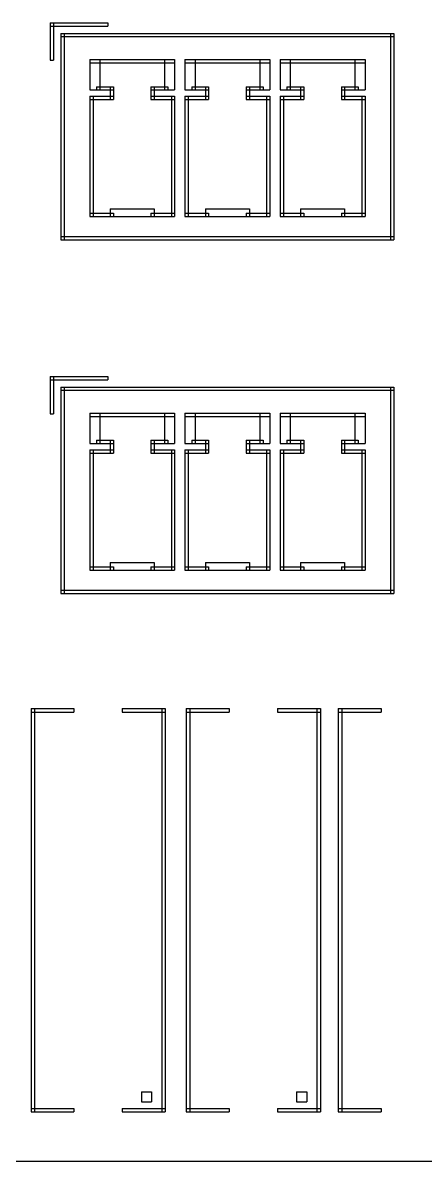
# Model space of a CAD drawing. Header units: metres. Extents: x 0 to 6012, y -4605 to 0.
# Drawn here: x 4131 to 4714, y -4605 to -2957 of the extents above; entities that cross this region are included whole.
import ezdxf

# ---------------------------------------------------------------- set-up
doc = ezdxf.new("R2010")
doc.units = ezdxf.units.M

msp = doc.modelspace()

# ---------------------------------------------------------------- linework, layer by layer
msp.add_line((0, -4604.96063), (5860.23622, -4604.96063))
at = {"layer": '1'}
for p, q in [((4171.181102, -2957.291339), (4175.905512, -2957.291339)), ((4171.181102, -2957.291339), (4171.181102, -3011.228346)), ((4171.181102, -2957.291339), (4254.645669, -2957.291339)), ((4171.181102, -2957.291339), (4171.181102, -2962.015748)), ((4171.181102, -2962.015748), (4254.645669, -2962.015748)), ((4175.905512, -2957.291339), (4175.905512, -3011.228346)), ((4254.645669, -2957.291339), (4254.645669, -2962.015748)), ((4186.535433, -2972.645669), (4668.425197, -2972.645669)), ((4186.535433, -2972.645669), (4186.535433, -2977.370079)), ((4186.535433, -2972.645669), (4191.259843, -2972.645669)), ((4186.535433, -2972.645669), (4186.535433, -3271.464567)), ((4186.535433, -2977.370079), (4668.425197, -2977.370079)), ((4191.259843, -2972.645669), (4191.259843, -3271.464567)), ((4663.700787, -2972.645669), (4668.425197, -2972.645669)), ((4663.700787, -2972.645669), (4663.700787, -3271.464567)), ((4668.425197, -2972.645669), (4668.425197, -2977.370079)), ((4668.425197, -2972.645669), (4668.425197, -3271.464567)), ((4171.181102, -3011.228346), (4175.905512, -3011.228346)), ((4228.267717, -3010.440945), (4351.102362, -3010.440945)), ((4228.267717, -3010.440945), (4228.267717, -3015.165354)), ((4228.267717, -3010.440945), (4242.834646, -3010.440945)), ((4228.267717, -3010.440945), (4228.267717, -3054.535433)), ((4228.267717, -3015.165354), (4351.102362, -3015.165354)), ((4242.834646, -3010.440945), (4242.834646, -3054.535433)), ((4336.535433, -3010.440945), (4351.102362, -3010.440945)), ((4336.535433, -3010.440945), (4336.535433, -3054.535433)), ((4351.102362, -3010.440945), (4351.102362, -3015.165354)), ((4351.102362, -3010.440945), (4351.102362, -3054.535433)), ((4366.062992, -3010.440945), (4488.897638, -3010.440945)), ((4366.062992, -3010.440945), (4366.062992, -3015.165354)), ((4366.062992, -3010.440945), (4380.629921, -3010.440945)), ((4366.062992, -3010.440945), (4366.062992, -3054.535433)), ((4366.062992, -3015.165354), (4488.897638, -3015.165354)), ((4380.629921, -3010.440945), (4380.629921, -3054.535433)), ((4474.330709, -3010.440945), (4488.897638, -3010.440945)), ((4474.330709, -3010.440945), (4474.330709, -3054.535433)), ((4488.897638, -3010.440945), (4488.897638, -3015.165354)), ((4488.897638, -3010.440945), (4488.897638, -3054.535433)), ((4503.858268, -3010.440945), (4626.692913, -3010.440945)), ((4503.858268, -3010.440945), (4503.858268, -3015.165354)), ((4503.858268, -3010.440945), (4518.425197, -3010.440945)), ((4503.858268, -3010.440945), (4503.858268, -3054.535433)), ((4503.858268, -3015.165354), (4626.692913, -3015.165354)), ((4518.425197, -3010.440945), (4518.425197, -3054.535433)), ((4612.125984, -3010.440945), (4626.692913, -3010.440945)), ((4612.125984, -3010.440945), (4612.125984, -3054.535433)), ((4626.692913, -3010.440945), (4626.692913, -3054.535433)), ((4626.692913, -3010.440945), (4626.692913, -3015.165354)), ((4228.267717, -3054.535433), (4242.834646, -3054.535433)), ((4228.267717, -3063.590551), (4232.992126, -3063.590551)), ((4228.267717, -3063.590551), (4228.267717, -3237.606299)), ((4228.267717, -3063.590551), (4262.519685, -3063.590551)), ((4228.267717, -3063.590551), (4228.267717, -3068.314961)), ((4232.992126, -3063.590551), (4232.992126, -3237.606299)), ((4238.110236, -3049.811024), (4262.519685, -3049.811024)), ((4238.110236, -3049.811024), (4238.110236, -3054.535433)), ((4238.110236, -3054.535433), (4262.519685, -3054.535433)), ((4257.795276, -3049.811024), (4262.519685, -3049.811024)), ((4257.795276, -3049.811024), (4257.795276, -3068.314961)), ((4262.519685, -3049.811024), (4262.519685, -3054.535433)), ((4262.519685, -3049.811024), (4262.519685, -3068.314961)), ((4262.519685, -3063.590551), (4262.519685, -3068.314961)), ((4316.850394, -3049.811024), (4321.574803, -3049.811024)), ((4316.850394, -3049.811024), (4316.850394, -3068.314961)), ((4316.850394, -3049.811024), (4341.259843, -3049.811024)), ((4316.850394, -3049.811024), (4316.850394, -3054.535433)), ((4316.850394, -3054.535433), (4341.259843, -3054.535433)), ((4316.850394, -3063.590551), (4351.102362, -3063.590551)), ((4316.850394, -3063.590551), (4316.850394, -3068.314961)), ((4321.574803, -3049.811024), (4321.574803, -3068.314961)), ((4336.535433, -3054.535433), (4351.102362, -3054.535433)), ((4341.259843, -3049.811024), (4341.259843, -3054.535433)), ((4346.377953, -3063.590551), (4351.102362, -3063.590551)), ((4346.377953, -3063.590551), (4346.377953, -3237.606299)), ((4351.102362, -3063.590551), (4351.102362, -3068.314961)), ((4351.102362, -3063.590551), (4351.102362, -3237.606299)), ((4366.062992, -3054.535433), (4380.629921, -3054.535433)), ((4366.062992, -3063.590551), (4370.787402, -3063.590551)), ((4366.062992, -3063.590551), (4366.062992, -3237.606299)), ((4366.062992, -3063.590551), (4400.314961, -3063.590551)), ((4366.062992, -3063.590551), (4366.062992, -3068.314961)), ((4370.787402, -3063.590551), (4370.787402, -3237.606299)), ((4375.905512, -3049.811024), (4400.314961, -3049.811024)), ((4375.905512, -3049.811024), (4375.905512, -3054.535433)), ((4375.905512, -3054.535433), (4400.314961, -3054.535433)), ((4395.590551, -3049.811024), (4400.314961, -3049.811024)), ((4395.590551, -3049.811024), (4395.590551, -3068.314961)), ((4400.314961, -3049.811024), (4400.314961, -3068.314961)), ((4400.314961, -3049.811024), (4400.314961, -3054.535433)), ((4400.314961, -3063.590551), (4400.314961, -3068.314961)), ((4454.645669, -3049.811024), (4479.055118, -3049.811024)), ((4454.645669, -3049.811024), (4454.645669, -3054.535433)), ((4454.645669, -3049.811024), (4459.370079, -3049.811024)), ((4454.645669, -3049.811024), (4454.645669, -3068.314961)), ((4454.645669, -3054.535433), (4479.055118, -3054.535433)), ((4454.645669, -3063.590551), (4488.897638, -3063.590551)), ((4454.645669, -3063.590551), (4454.645669, -3068.314961)), ((4459.370079, -3049.811024), (4459.370079, -3068.314961)), ((4474.330709, -3054.535433), (4488.897638, -3054.535433)), ((4479.055118, -3049.811024), (4479.055118, -3054.535433)), ((4484.173228, -3063.590551), (4488.897638, -3063.590551)), ((4484.173228, -3063.590551), (4484.173228, -3237.606299)), ((4488.897638, -3063.590551), (4488.897638, -3068.314961)), ((4488.897638, -3063.590551), (4488.897638, -3237.606299)), ((4503.858268, -3054.535433), (4518.425197, -3054.535433)), ((4503.858268, -3063.590551), (4508.582677, -3063.590551)), ((4503.858268, -3063.590551), (4503.858268, -3237.606299)), ((4503.858268, -3063.590551), (4538.110236, -3063.590551)), ((4503.858268, -3063.590551), (4503.858268, -3068.314961)), ((4508.582677, -3063.590551), (4508.582677, -3237.606299)), ((4513.700787, -3049.811024), (4538.110236, -3049.811024)), ((4513.700787, -3049.811024), (4513.700787, -3054.535433)), ((4513.700787, -3054.535433), (4538.110236, -3054.535433)), ((4533.385827, -3049.811024), (4538.110236, -3049.811024)), ((4533.385827, -3049.811024), (4533.385827, -3068.314961)), ((4538.110236, -3049.811024), (4538.110236, -3068.314961)), ((4538.110236, -3049.811024), (4538.110236, -3054.535433)), ((4538.110236, -3063.590551), (4538.110236, -3068.314961)), ((4592.440945, -3049.811024), (4597.165354, -3049.811024)), ((4592.440945, -3049.811024), (4592.440945, -3068.314961)), ((4592.440945, -3049.811024), (4616.850394, -3049.811024)), ((4592.440945, -3049.811024), (4592.440945, -3054.535433)), ((4592.440945, -3054.535433), (4616.850394, -3054.535433)), ((4592.440945, -3063.590551), (4626.692913, -3063.590551)), ((4592.440945, -3063.590551), (4592.440945, -3068.314961)), ((4597.165354, -3049.811024), (4597.165354, -3068.314961)), ((4612.125984, -3054.535433), (4626.692913, -3054.535433)), ((4616.850394, -3049.811024), (4616.850394, -3054.535433)), ((4621.968504, -3063.590551), (4626.692913, -3063.590551)), ((4621.968504, -3063.590551), (4621.968504, -3237.606299)), ((4626.692913, -3063.590551), (4626.692913, -3237.606299)), ((4626.692913, -3063.590551), (4626.692913, -3068.314961)), ((4228.267717, -3068.314961), (4262.519685, -3068.314961)), ((4257.795276, -3068.314961), (4262.519685, -3068.314961)), ((4316.850394, -3068.314961), (4351.102362, -3068.314961)), ((4316.850394, -3068.314961), (4321.574803, -3068.314961)), ((4366.062992, -3068.314961), (4400.314961, -3068.314961)), ((4395.590551, -3068.314961), (4400.314961, -3068.314961)), ((4454.645669, -3068.314961), (4488.897638, -3068.314961)), ((4454.645669, -3068.314961), (4459.370079, -3068.314961)), ((4503.858268, -3068.314961), (4538.110236, -3068.314961)), ((4533.385827, -3068.314961), (4538.110236, -3068.314961)), ((4592.440945, -3068.314961), (4597.165354, -3068.314961)), ((4592.440945, -3068.314961), (4626.692913, -3068.314961)), ((4257.795276, -3226.657874), (4321.560906, -3226.657874)), ((4257.795276, -3226.657874), (4257.795276, -3237.606299)), ((4321.560906, -3226.657874), (4321.560906, -3237.606299)), ((4395.590551, -3226.657874), (4459.356181, -3226.657874)), ((4395.590551, -3226.657874), (4395.590551, -3237.606299)), ((4459.356181, -3226.657874), (4459.356181, -3237.606299)), ((4533.385827, -3226.657874), (4597.151457, -3226.657874)), ((4533.385827, -3226.657874), (4533.385827, -3237.606299)), ((4597.151457, -3226.657874), (4597.151457, -3237.606299)), ((4228.267717, -3232.88189), (4262.519685, -3232.88189)), ((4228.267717, -3232.88189), (4228.267717, -3237.606299)), ((4228.267717, -3237.606299), (4262.519685, -3237.606299)), ((4228.267717, -3237.606299), (4232.992126, -3237.606299)), ((4257.795276, -3237.606299), (4321.560906, -3237.606299)), ((4262.519685, -3232.88189), (4262.519685, -3237.606299)), ((4316.850394, -3232.88189), (4351.102362, -3232.88189)), ((4316.850394, -3232.88189), (4316.850394, -3237.606299)), ((4316.850394, -3237.606299), (4351.102362, -3237.606299)), ((4346.377953, -3237.606299), (4351.102362, -3237.606299)), ((4351.102362, -3232.88189), (4351.102362, -3237.606299)), ((4366.062992, -3232.88189), (4400.314961, -3232.88189)), ((4366.062992, -3232.88189), (4366.062992, -3237.606299)), ((4366.062992, -3237.606299), (4370.787402, -3237.606299)), ((4366.062992, -3237.606299), (4400.314961, -3237.606299)), ((4395.590551, -3237.606299), (4459.356181, -3237.606299)), ((4400.314961, -3232.88189), (4400.314961, -3237.606299)), ((4454.645669, -3232.88189), (4488.897638, -3232.88189)), ((4454.645669, -3232.88189), (4454.645669, -3237.606299)), ((4454.645669, -3237.606299), (4488.897638, -3237.606299)), ((4484.173228, -3237.606299), (4488.897638, -3237.606299)), ((4488.897638, -3232.88189), (4488.897638, -3237.606299)), ((4503.858268, -3232.88189), (4538.110236, -3232.88189)), ((4503.858268, -3232.88189), (4503.858268, -3237.606299)), ((4503.858268, -3237.606299), (4508.582677, -3237.606299)), ((4503.858268, -3237.606299), (4538.110236, -3237.606299)), ((4533.385827, -3237.606299), (4597.151457, -3237.606299)), ((4538.110236, -3232.88189), (4538.110236, -3237.606299)), ((4592.440945, -3232.88189), (4626.692913, -3232.88189)), ((4592.440945, -3232.88189), (4592.440945, -3237.606299)), ((4592.440945, -3237.606299), (4626.692913, -3237.606299)), ((4621.968504, -3237.606299), (4626.692913, -3237.606299)), ((4626.692913, -3232.88189), (4626.692913, -3237.606299)), ((4186.535433, -3266.740157), (4668.425197, -3266.740157)), ((4186.535433, -3266.740157), (4186.535433, -3271.464567)), ((4186.535433, -3271.464567), (4668.425197, -3271.464567)), ((4186.535433, -3271.464567), (4191.259843, -3271.464567)), ((4663.700787, -3271.464567), (4668.425197, -3271.464567)), ((4668.425197, -3266.740157), (4668.425197, -3271.464567)), ((4171.181102, -3469.102362), (4175.905512, -3469.102362)), ((4171.181102, -3469.102362), (4171.181102, -3523.03937)), ((4171.181102, -3469.102362), (4254.645669, -3469.102362)), ((4171.181102, -3469.102362), (4171.181102, -3473.826772)), ((4171.181102, -3473.826772), (4254.645669, -3473.826772)), ((4175.905512, -3469.102362), (4175.905512, -3523.03937)), ((4254.645669, -3469.102362), (4254.645669, -3473.826772)), ((4186.535433, -3484.456693), (4668.425197, -3484.456693)), ((4186.535433, -3484.456693), (4186.535433, -3489.181102)), ((4186.535433, -3484.456693), (4191.259843, -3484.456693)), ((4186.535433, -3484.456693), (4186.535433, -3783.275591)), ((4186.535433, -3489.181102), (4668.425197, -3489.181102)), ((4191.259843, -3484.456693), (4191.259843, -3783.275591)), ((4663.700787, -3484.456693), (4668.425197, -3484.456693)), ((4663.700787, -3484.456693), (4663.700787, -3783.275591)), ((4668.425197, -3484.456693), (4668.425197, -3489.181102)), ((4668.425197, -3484.456693), (4668.425197, -3783.275591)), ((4171.181102, -3523.03937), (4175.905512, -3523.03937)), ((4228.267717, -3522.251969), (4351.102362, -3522.251969)), ((4228.267717, -3522.251969), (4228.267717, -3526.976378)), ((4228.267717, -3522.251969), (4242.834646, -3522.251969)), ((4228.267717, -3522.251969), (4228.267717, -3566.346457)), ((4242.834646, -3522.251969), (4242.834646, -3566.346457)), ((4336.535433, -3522.251969), (4351.102362, -3522.251969)), ((4336.535433, -3522.251969), (4336.535433, -3566.346457)), ((4351.102362, -3522.251969), (4351.102362, -3526.976378)), ((4351.102362, -3522.251969), (4351.102362, -3566.346457)), ((4366.062992, -3522.251969), (4488.897638, -3522.251969)), ((4366.062992, -3522.251969), (4366.062992, -3526.976378)), ((4366.062992, -3522.251969), (4380.629921, -3522.251969)), ((4366.062992, -3522.251969), (4366.062992, -3566.346457)), ((4380.629921, -3522.251969), (4380.629921, -3566.346457)), ((4474.330709, -3522.251969), (4488.897638, -3522.251969)), ((4474.330709, -3522.251969), (4474.330709, -3566.346457)), ((4488.897638, -3522.251969), (4488.897638, -3526.976378)), ((4488.897638, -3522.251969), (4488.897638, -3566.346457)), ((4503.858268, -3522.251969), (4626.692913, -3522.251969)), ((4503.858268, -3522.251969), (4503.858268, -3526.976378)), ((4503.858268, -3522.251969), (4518.425197, -3522.251969)), ((4503.858268, -3522.251969), (4503.858268, -3566.346457)), ((4518.425197, -3522.251969), (4518.425197, -3566.346457)), ((4612.125984, -3522.251969), (4626.692913, -3522.251969)), ((4612.125984, -3522.251969), (4612.125984, -3566.346457)), ((4626.692913, -3522.251969), (4626.692913, -3526.976378)), ((4626.692913, -3522.251969), (4626.692913, -3566.346457)), ((4228.267717, -3526.976378), (4351.102362, -3526.976378)), ((4366.062992, -3526.976378), (4488.897638, -3526.976378)), ((4503.858268, -3526.976378), (4626.692913, -3526.976378)), ((4228.267717, -3566.346457), (4242.834646, -3566.346457)), ((4228.267717, -3575.401575), (4232.992126, -3575.401575)), ((4228.267717, -3575.401575), (4228.267717, -3749.417323)), ((4228.267717, -3575.401575), (4262.519685, -3575.401575)), ((4228.267717, -3575.401575), (4228.267717, -3580.125984)), ((4232.992126, -3575.401575), (4232.992126, -3749.417323)), ((4238.110236, -3561.622047), (4262.519685, -3561.622047)), ((4238.110236, -3561.622047), (4238.110236, -3566.346457)), ((4238.110236, -3566.346457), (4262.519685, -3566.346457)), ((4257.795276, -3561.622047), (4262.519685, -3561.622047)), ((4257.795276, -3561.622047), (4257.795276, -3580.125984)), ((4262.519685, -3561.622047), (4262.519685, -3580.125984)), ((4262.519685, -3561.622047), (4262.519685, -3566.346457)), ((4262.519685, -3575.401575), (4262.519685, -3580.125984)), ((4316.850394, -3561.622047), (4341.259843, -3561.622047)), ((4316.850394, -3561.622047), (4316.850394, -3566.346457)), ((4316.850394, -3561.622047), (4321.574803, -3561.622047)), ((4316.850394, -3561.622047), (4316.850394, -3580.125984)), ((4316.850394, -3566.346457), (4341.259843, -3566.346457)), ((4316.850394, -3575.401575), (4351.102362, -3575.401575)), ((4316.850394, -3575.401575), (4316.850394, -3580.125984)), ((4321.574803, -3561.622047), (4321.574803, -3580.125984)), ((4336.535433, -3566.346457), (4351.102362, -3566.346457)), ((4341.259843, -3561.622047), (4341.259843, -3566.346457)), ((4346.377953, -3575.401575), (4351.102362, -3575.401575)), ((4346.377953, -3575.401575), (4346.377953, -3749.417323)), ((4351.102362, -3575.401575), (4351.102362, -3580.125984)), ((4351.102362, -3575.401575), (4351.102362, -3749.417323)), ((4366.062992, -3566.346457), (4380.629921, -3566.346457)), ((4366.062992, -3575.401575), (4370.787402, -3575.401575)), ((4366.062992, -3575.401575), (4366.062992, -3749.417323)), ((4366.062992, -3575.401575), (4400.314961, -3575.401575)), ((4366.062992, -3575.401575), (4366.062992, -3580.125984)), ((4370.787402, -3575.401575), (4370.787402, -3749.417323)), ((4375.905512, -3561.622047), (4400.314961, -3561.622047)), ((4375.905512, -3561.622047), (4375.905512, -3566.346457)), ((4375.905512, -3566.346457), (4400.314961, -3566.346457)), ((4395.590551, -3561.622047), (4400.314961, -3561.622047)), ((4395.590551, -3561.622047), (4395.590551, -3580.125984)), ((4400.314961, -3561.622047), (4400.314961, -3566.346457)), ((4400.314961, -3561.622047), (4400.314961, -3580.125984)), ((4400.314961, -3575.401575), (4400.314961, -3580.125984)), ((4454.645669, -3561.622047), (4479.055118, -3561.622047)), ((4454.645669, -3561.622047), (4454.645669, -3566.346457)), ((4454.645669, -3561.622047), (4459.370079, -3561.622047)), ((4454.645669, -3561.622047), (4454.645669, -3580.125984)), ((4454.645669, -3566.346457), (4479.055118, -3566.346457)), ((4454.645669, -3575.401575), (4488.897638, -3575.401575)), ((4454.645669, -3575.401575), (4454.645669, -3580.125984)), ((4459.370079, -3561.622047), (4459.370079, -3580.125984)), ((4474.330709, -3566.346457), (4488.897638, -3566.346457)), ((4479.055118, -3561.622047), (4479.055118, -3566.346457)), ((4484.173228, -3575.401575), (4488.897638, -3575.401575)), ((4484.173228, -3575.401575), (4484.173228, -3749.417323)), ((4488.897638, -3575.401575), (4488.897638, -3580.125984)), ((4488.897638, -3575.401575), (4488.897638, -3749.417323)), ((4503.858268, -3566.346457), (4518.425197, -3566.346457)), ((4503.858268, -3575.401575), (4538.110236, -3575.401575)), ((4503.858268, -3575.401575), (4503.858268, -3580.125984)), ((4503.858268, -3575.401575), (4508.582677, -3575.401575)), ((4503.858268, -3575.401575), (4503.858268, -3749.417323)), ((4508.582677, -3575.401575), (4508.582677, -3749.417323)), ((4513.700787, -3561.622047), (4538.110236, -3561.622047)), ((4513.700787, -3561.622047), (4513.700787, -3566.346457)), ((4513.700787, -3566.346457), (4538.110236, -3566.346457)), ((4533.385827, -3561.622047), (4538.110236, -3561.622047)), ((4533.385827, -3561.622047), (4533.385827, -3580.125984)), ((4538.110236, -3561.622047), (4538.110236, -3580.125984)), ((4538.110236, -3561.622047), (4538.110236, -3566.346457)), ((4538.110236, -3575.401575), (4538.110236, -3580.125984)), ((4592.440945, -3561.622047), (4616.850394, -3561.622047)), ((4592.440945, -3561.622047), (4592.440945, -3566.346457)), ((4592.440945, -3561.622047), (4597.165354, -3561.622047)), ((4592.440945, -3561.622047), (4592.440945, -3580.125984)), ((4592.440945, -3566.346457), (4616.850394, -3566.346457)), ((4592.440945, -3575.401575), (4626.692913, -3575.401575)), ((4592.440945, -3575.401575), (4592.440945, -3580.125984)), ((4597.165354, -3561.622047), (4597.165354, -3580.125984)), ((4612.125984, -3566.346457), (4626.692913, -3566.346457)), ((4616.850394, -3561.622047), (4616.850394, -3566.346457)), ((4621.968504, -3575.401575), (4626.692913, -3575.401575)), ((4621.968504, -3575.401575), (4621.968504, -3749.417323)), ((4626.692913, -3575.401575), (4626.692913, -3749.417323)), ((4626.692913, -3575.401575), (4626.692913, -3580.125984)), ((4228.267717, -3580.125984), (4262.519685, -3580.125984)), ((4257.795276, -3580.125984), (4262.519685, -3580.125984)), ((4316.850394, -3580.125984), (4351.102362, -3580.125984)), ((4316.850394, -3580.125984), (4321.574803, -3580.125984)), ((4366.062992, -3580.125984), (4400.314961, -3580.125984)), ((4395.590551, -3580.125984), (4400.314961, -3580.125984)), ((4454.645669, -3580.125984), (4488.897638, -3580.125984)), ((4454.645669, -3580.125984), (4459.370079, -3580.125984)), ((4503.858268, -3580.125984), (4538.110236, -3580.125984)), ((4533.385827, -3580.125984), (4538.110236, -3580.125984)), ((4592.440945, -3580.125984), (4597.165354, -3580.125984)), ((4592.440945, -3580.125984), (4626.692913, -3580.125984)), ((4257.795276, -3738.468898), (4321.560906, -3738.468898)), ((4257.795276, -3738.468898), (4257.795276, -3749.417323)), ((4321.560906, -3738.468898), (4321.560906, -3749.417323)), ((4395.590551, -3738.468898), (4459.356181, -3738.468898)), ((4395.590551, -3738.468898), (4395.590551, -3749.417323)), ((4459.356181, -3738.468898), (4459.356181, -3749.417323)), ((4533.385827, -3738.468898), (4597.151457, -3738.468898)), ((4533.385827, -3738.468898), (4533.385827, -3749.417323)), ((4597.151457, -3738.468898), (4597.151457, -3749.417323)), ((4228.267717, -3744.692913), (4262.519685, -3744.692913)), ((4228.267717, -3744.692913), (4228.267717, -3749.417323)), ((4228.267717, -3749.417323), (4232.992126, -3749.417323)), ((4228.267717, -3749.417323), (4262.519685, -3749.417323)), ((4257.795276, -3749.417323), (4321.560906, -3749.417323)), ((4262.519685, -3744.692913), (4262.519685, -3749.417323)), ((4316.850394, -3744.692913), (4351.102362, -3744.692913)), ((4316.850394, -3744.692913), (4316.850394, -3749.417323)), ((4316.850394, -3749.417323), (4351.102362, -3749.417323)), ((4346.377953, -3749.417323), (4351.102362, -3749.417323)), ((4351.102362, -3744.692913), (4351.102362, -3749.417323)), ((4366.062992, -3744.692913), (4400.314961, -3744.692913)), ((4366.062992, -3744.692913), (4366.062992, -3749.417323)), ((4366.062992, -3749.417323), (4370.787402, -3749.417323)), ((4366.062992, -3749.417323), (4400.314961, -3749.417323)), ((4395.590551, -3749.417323), (4459.356181, -3749.417323)), ((4400.314961, -3744.692913), (4400.314961, -3749.417323)), ((4454.645669, -3744.692913), (4488.897638, -3744.692913)), ((4454.645669, -3744.692913), (4454.645669, -3749.417323)), ((4454.645669, -3749.417323), (4488.897638, -3749.417323)), ((4484.173228, -3749.417323), (4488.897638, -3749.417323)), ((4488.897638, -3744.692913), (4488.897638, -3749.417323)), ((4503.858268, -3744.692913), (4538.110236, -3744.692913)), ((4503.858268, -3744.692913), (4503.858268, -3749.417323)), ((4503.858268, -3749.417323), (4508.582677, -3749.417323)), ((4503.858268, -3749.417323), (4538.110236, -3749.417323)), ((4533.385827, -3749.417323), (4597.151457, -3749.417323)), ((4538.110236, -3744.692913), (4538.110236, -3749.417323)), ((4592.440945, -3744.692913), (4626.692913, -3744.692913)), ((4592.440945, -3744.692913), (4592.440945, -3749.417323)), ((4592.440945, -3749.417323), (4626.692913, -3749.417323)), ((4621.968504, -3749.417323), (4626.692913, -3749.417323)), ((4626.692913, -3744.692913), (4626.692913, -3749.417323)), ((4186.535433, -3778.551181), (4668.425197, -3778.551181)), ((4186.535433, -3778.551181), (4186.535433, -3783.275591)), ((4186.535433, -3783.275591), (4668.425197, -3783.275591)), ((4186.535433, -3783.275591), (4191.259843, -3783.275591)), ((4663.700787, -3783.275591), (4668.425197, -3783.275591)), ((4668.425197, -3778.551181), (4668.425197, -3783.275591)), ((4143.389764, -3949.814961), (4205.476378, -3949.814961)), ((4143.389764, -3949.814961), (4143.389764, -3954.814961)), ((4143.389764, -3949.814961), (4148.389764, -3949.814961)), ((4143.389764, -3949.814961), (4143.389764, -4533.555118)), ((4148.389764, -3949.814961), (4148.389764, -4533.555118)), ((4205.476378, -3949.814961), (4205.476378, -3954.814961)), ((4275.279528, -3949.814961), (4337.366142, -3949.814961)), ((4275.279528, -3949.814961), (4275.279528, -3954.814961)), ((4332.366142, -3949.814961), (4337.366142, -3949.814961)), ((4332.366142, -3949.814961), (4332.366142, -4533.555118)), ((4337.366142, -3949.814961), (4337.366142, -4533.555118)), ((4337.366142, -3949.814961), (4337.366142, -3954.814961)), ((4368.015748, -3949.814961), (4430.102362, -3949.814961)), ((4368.015748, -3949.814961), (4368.015748, -3954.814961)), ((4368.015748, -3949.814961), (4373.015748, -3949.814961)), ((4368.015748, -3949.814961), (4368.015748, -4533.555118)), ((4373.015748, -3949.814961), (4373.015748, -4533.555118)), ((4430.102362, -3949.814961), (4430.102362, -3954.814961)), ((4499.905512, -3949.814961), (4561.992126, -3949.814961)), ((4499.905512, -3949.814961), (4499.905512, -3954.814961)), ((4556.992126, -3949.814961), (4561.992126, -3949.814961)), ((4556.992126, -3949.814961), (4556.992126, -4533.555118)), ((4561.992126, -3949.814961), (4561.992126, -4533.555118)), ((4561.992126, -3949.814961), (4561.992126, -3954.814961)), ((4588.015748, -3949.814961), (4650.102362, -3949.814961)), ((4588.015748, -3949.814961), (4588.015748, -3954.814961)), ((4588.015748, -3949.814961), (4593.015748, -3949.814961)), ((4588.015748, -3949.814961), (4588.015748, -4533.555118)), ((4593.015748, -3949.814961), (4593.015748, -4533.555118)), ((4650.102362, -3949.814961), (4650.102362, -3954.814961)), ((4143.389764, -3954.814961), (4205.476378, -3954.814961)), ((4275.279528, -3954.814961), (4337.366142, -3954.814961)), ((4368.015748, -3954.814961), (4430.102362, -3954.814961)), ((4499.905512, -3954.814961), (4561.992126, -3954.814961)), ((4588.015748, -3954.814961), (4650.102362, -3954.814961)), ((4303.015748, -4504.322835), (4317.740157, -4504.322835)), ((4303.015748, -4504.322835), (4303.015748, -4519.047244)), ((4317.740157, -4504.322835), (4317.740157, -4519.047244)), ((4527.641732, -4504.322835), (4542.366142, -4504.322835)), ((4527.641732, -4504.322835), (4527.641732, -4519.047244)), ((4542.366142, -4504.322835), (4542.366142, -4519.047244)), ((4143.389764, -4528.555118), (4205.476378, -4528.555118)), ((4143.389764, -4528.555118), (4143.389764, -4533.555118)), ((4205.476378, -4528.555118), (4205.476378, -4533.555118)), ((4275.279528, -4528.555118), (4337.366142, -4528.555118)), ((4275.279528, -4528.555118), (4275.279528, -4533.555118)), ((4303.015748, -4519.047244), (4317.740157, -4519.047244)), ((4337.366142, -4528.555118), (4337.366142, -4533.555118)), ((4368.015748, -4528.555118), (4430.102362, -4528.555118)), ((4368.015748, -4528.555118), (4368.015748, -4533.555118)), ((4430.102362, -4528.555118), (4430.102362, -4533.555118)), ((4499.905512, -4528.555118), (4561.992126, -4528.555118)), ((4499.905512, -4528.555118), (4499.905512, -4533.555118)), ((4527.641732, -4519.047244), (4542.366142, -4519.047244)), ((4561.992126, -4528.555118), (4561.992126, -4533.555118)), ((4588.015748, -4528.555118), (4650.102362, -4528.555118)), ((4588.015748, -4528.555118), (4588.015748, -4533.555118)), ((4650.102362, -4528.555118), (4650.102362, -4533.555118)), ((4143.389764, -4533.555118), (4205.476378, -4533.555118)), ((4143.389764, -4533.555118), (4148.389764, -4533.555118)), ((4275.279528, -4533.555118), (4337.366142, -4533.555118)), ((4332.366142, -4533.555118), (4337.366142, -4533.555118)), ((4368.015748, -4533.555118), (4430.102362, -4533.555118)), ((4368.015748, -4533.555118), (4373.015748, -4533.555118)), ((4499.905512, -4533.555118), (4561.992126, -4533.555118)), ((4556.992126, -4533.555118), (4561.992126, -4533.555118)), ((4588.015748, -4533.555118), (4650.102362, -4533.555118)), ((4588.015748, -4533.555118), (4593.015748, -4533.555118))]:
    msp.add_line(p, q, dxfattribs=at)

doc.saveas('drawing.dxf')
